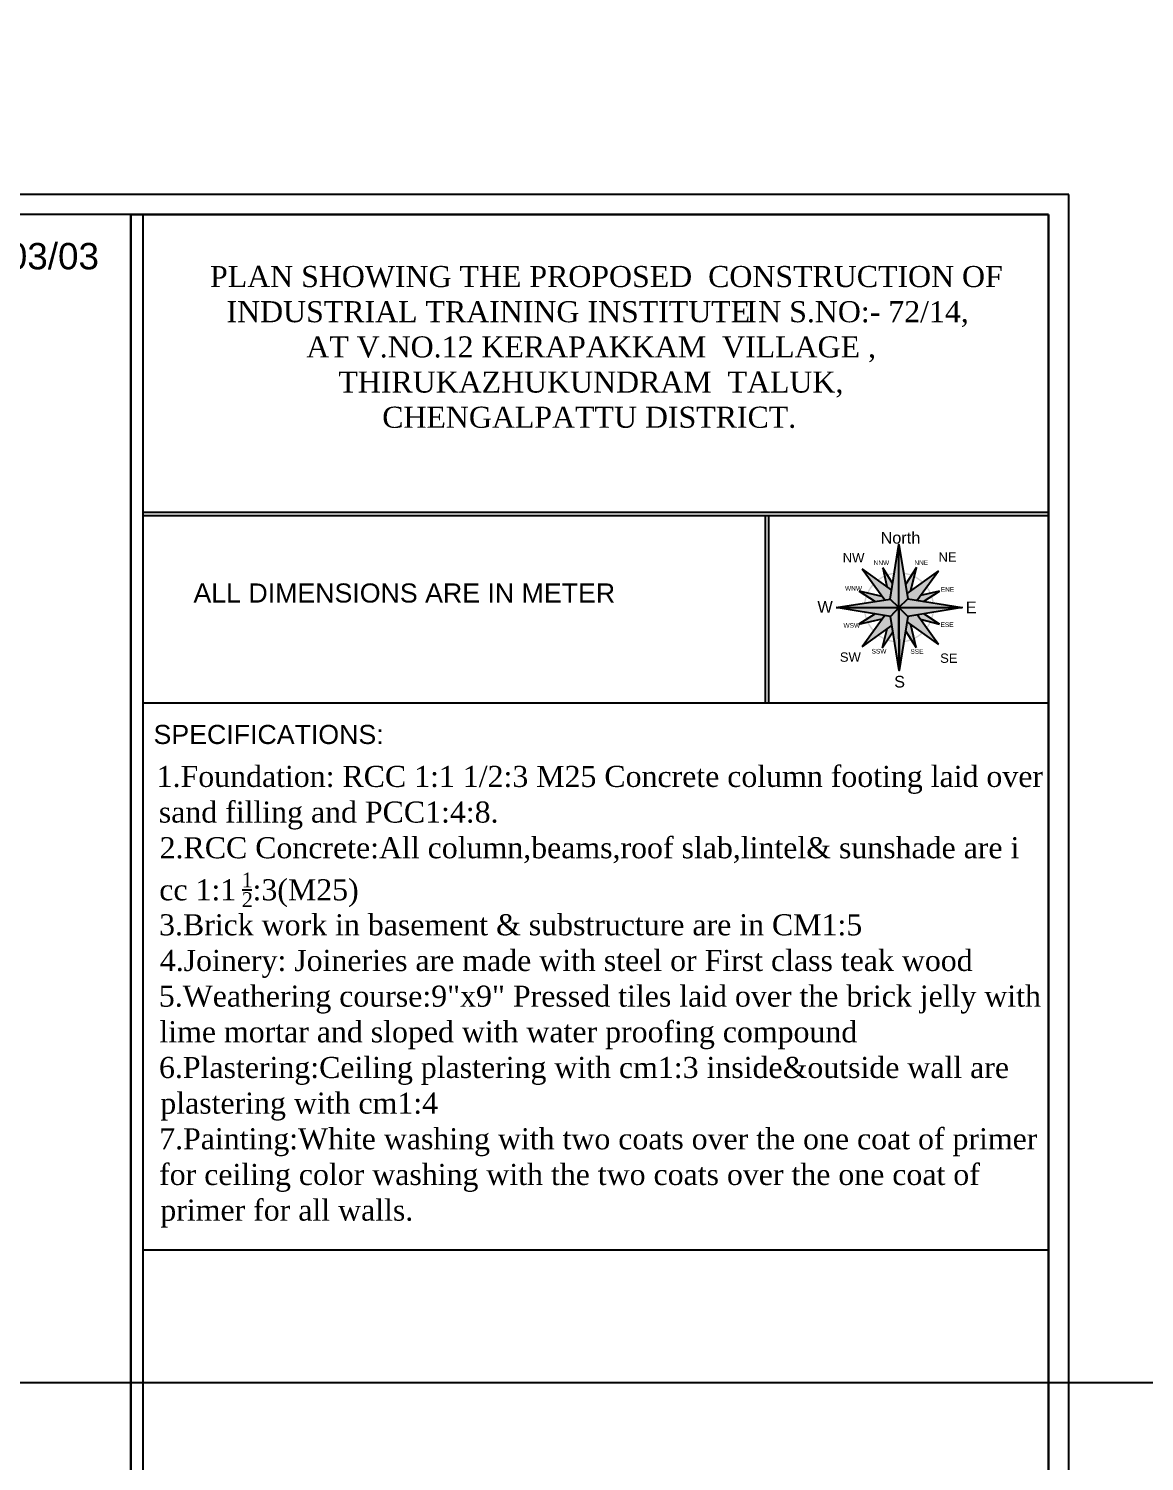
# Model space of a CAD drawing. Header units: metres. Extents: x 0 to 2048, y 111 to 219.
# Drawn here: x 1857.32 to 1879.58, y 179.44 to 208.03 of the extents above; entities that cross this region are included whole.
import ezdxf
from ezdxf.enums import TextEntityAlignment as Align

# ---------------------------------------------------------------- set-up
doc = ezdxf.new("R2010")
doc.units = ezdxf.units.M
doc.header["$LTSCALE"] = 0.5
doc.header["$MEASUREMENT"] = 0
doc.header["$PDMODE"] = 3
doc.layers.add('layout bou', color=1, linetype='Continuous', lineweight=60)
doc.layers.add('layout bou @ 1', color=1, linetype='Continuous', lineweight=60)
doc.styles.add('AR', font='arial.ttf')
doc.styles.add('arial', font='arial.ttf')
doc.styles.add('Isa-', font='times.ttf')
doc.styles.add('PKA_Sub Heading', font='times.ttf')
doc.styles.get("Standard").update_dxf_attribs({"font": ''})
doc.styles.get('Standard').set_extended_font_data('Arial Black')
doc.dimstyles.new('Building Arrow', dxfattribs={"dimscale": 0, "dimtxt": 1, "dimasz": 1, "dimexe": 0.18, "dimexo": 0.0625, "dimgap": 0.09, "dimtad": 0, "dimdec": 1, "dimzin": 0, "dimdsep": 46, "dimtxsty": 'Standard', "dimcen": 0.09, "dimse1": 1, "dimse2": 1, "dimclrt": 7, "dimadec": 1, "dimazin": 0, "dimtfac": 1, "dimtdec": 1, "dimtofl": 0, "dimtmove": 0, "dimatfit": 3, "dimfxl": 0, "dimtolj": 1, "dimtzin": 0, "dimarcsym": 0})
doc.dimstyles.new('STANDARD$0', dxfattribs={"dimtxt": 0.5, "dimasz": 0.1, "dimexe": 2, "dimexo": 2, "dimgap": 0, "dimtad": 0, "dimzin": 0, "dimdsep": 46, "dimtxsty": 'Standard', "dimblk": 'OBLIQUE', "dimcen": -0.0625, "dimse1": 1, "dimse2": 1, "dimclrd": 3, "dimclre": 9, "dimadec": 0, "dimazin": 0, "dimtfac": 1, "dimtix": 1, "dimtofl": 0, "dimtmove": 2, "dimatfit": 3, "dimldrblk": 'OBLIQUE', "dimfxl": 0, "dimtolj": 1, "dimtzin": 0, "dimarcsym": 0})

# ---------------------------------------------------------------- blocks, each defined once
blk = doc.blocks.new('*D9')
at = {"layer": 'Defpoints', "color": 0, "lineweight": -3}
for p in [(1764.126, 208.032), (1764.126, 208.032), (1929.977, 145.704)]:
    blk.add_point(p, dxfattribs=at)
at = {"layer": 'layout bou', "color": 0, "lineweight": -2}
for p, q in [((1765.062, 207.68), (1845.087, 177.606)), ((1929.04, 146.056), (1849.016, 176.13))]:
    blk.add_line(p, q, dxfattribs=at)
at = {"layer": 'layout bou', "color": 0, "lineweight": -3}
for points in [[(1765.12, 207.836), (1765.003, 207.524), (1764.126, 208.032)], [(1929.099, 146.212), (1928.982, 145.9), (1929.977, 145.704)]]:
    blk.add_solid(points, dxfattribs=at)
at = {"layer": 'layout bou', "color": 7, "lineweight": 15, "insert": (1847.051, 176.868), "char_height": 1, "attachment_point": 5, "rotation": 339.4036}
blk.add_mtext('\\A1;177.2', dxfattribs=at)
blk = doc.blocks.new('_Oblique')
at = {"color": 0, "linetype": 'ByBlock', "lineweight": -2}
blk.add_line((-0.5, -0.5), (0.5, 0.5), dxfattribs=at)
blk = doc.blocks.new('*D111')
at = {"color": 3, "lineweight": -2, "ltscale": 2}
for p, q in [((0, 181.008), (995.278, 181.008)), ((1992.899, 181.008), (997.621, 181.008))]:
    blk.add_line(p, q, dxfattribs=at)
at = {"layer": 'Defpoints', "color": 0, "lineweight": -3, "ltscale": 2}
for p in [(0, 181.008), (1992.899, 181.008), (1992.899, 181.008)]:
    blk.add_point(p, dxfattribs=at)
at = {"color": 3, "lineweight": -2, "ltscale": 2, "xscale": 0.15, "yscale": 0.15, "zscale": 0.15, "rotation": 180}
blk.add_blockref('_Oblique', (0, 181.008), dxfattribs=at)
at = {"color": 3, "lineweight": -2, "ltscale": 2, "xscale": 0.15, "yscale": 0.15, "zscale": 0.15}
blk.add_blockref('_Oblique', (1992.899, 181.008), dxfattribs=at)
at = {"color": 0, "lineweight": -3, "ltscale": 2, "insert": (996.449, 181.008), "char_height": 0.5, "attachment_point": 5, "style": 'Isa-'}
blk.add_mtext('\\A1;3985.80', dxfattribs=at)

msp = doc.modelspace()

# ---------------------------------------------------------------- hatches: boundary and pattern name
at = {"lineweight": -3}
h = msp.add_hatch(color=5, dxfattribs=at)
h.paths.add_polyline_path([(1874.68249, 197.18347, 0.03167206), (1874.59384, 197.17778), (1874.51013, 196.64883), (1874.68303, 196.48164)])
h.paths.add_polyline_path([(1874.68206, 197.7352), (1874.59384, 197.17778, -0.03167206), (1874.68249, 197.18347)])
for color, points in [(5, [(1874.68206, 197.7352), (1874.68303, 196.48164), (1874.85751, 196.65203)]), (1, [(1874.55831, 196.95325), (1874.35796, 197.2726), (1874.44132, 196.90022), (1874.53874, 196.8296)]), (1, [(1875.03403, 197.2793), (1874.81136, 196.93698), (1874.83953, 196.76305), (1874.91685, 196.81812)]), (104, [(1873.95179, 197.25506), (1874.40025, 196.63178), (1874.51013, 196.64883), (1874.53874, 196.8296)]), (104, [(1875.47412, 197.21501), (1874.83953, 196.76305), (1874.85751, 196.65203), (1875.03963, 196.62292)]), (1, [(1874.3493, 196.70259), (1873.88951, 196.80754), (1874.2083, 196.60198), (1874.40025, 196.63178)]), (1, [(1875.4937, 196.8039), (1875.11123, 196.7205), (1875.03963, 196.62292), (1875.16944, 196.60217)]), (5, [(1874.51013, 196.64883), (1873.42871, 196.48097), (1874.68303, 196.48164)]), (5, [(1874.68303, 196.48164), (1874.51349, 196.30283), (1874.6855, 195.22089)]), (5, [(1875.94066, 196.47889), (1874.68303, 196.48164), (1874.85775, 196.30459)]), (1, [(1874.3501, 196.25308), (1874.39998, 196.32146), (1874.20967, 196.35272), (1873.87949, 196.15133)]), (104, [(1874.51349, 196.30283), (1874.39998, 196.32146), (1873.946, 195.69915), (1874.54238, 196.12109)]), (1, [(1874.56182, 195.9988), (1874.54238, 196.12109), (1874.44099, 196.04936), (1874.34756, 195.67649)]), (1, [(1874.92009, 196.13803), (1874.8404, 196.19545), (1874.81197, 196.01661), (1875.02278, 195.68329)]), (104, [(1875.04555, 196.33482), (1874.85775, 196.30459), (1874.8404, 196.19545), (1875.47146, 195.74073)]), (1, [(1875.17683, 196.35595), (1875.04555, 196.33482), (1875.10953, 196.24558), (1875.49224, 196.14783)])]:
    msp.add_hatch(color=color, dxfattribs=at).paths.add_polyline_path(points)
h = msp.add_hatch(color=118, dxfattribs=at)
edge = h.paths.add_edge_path(flags=17)
edge.add_arc((1874.68303, 196.48164), 0.67484, 0, 360)
edge = h.paths.add_edge_path()
edge.add_arc((1874.68303, 196.48164), 0.70183, 0, 360)
h = msp.add_hatch(color=5, dxfattribs=at)
h.paths.add_polyline_path([(1874.68303, 196.48164), (1873.9812, 196.48126, 0.03288911), (1873.98731, 196.38923), (1874.51349, 196.30283)])
h.paths.add_polyline_path([(1873.9812, 196.48126), (1873.42871, 196.48097), (1873.98731, 196.38923, -0.03288911)])
h = msp.add_hatch(color=5, dxfattribs=at)
h.paths.add_polyline_path([(1875.37945, 196.5686), (1874.85751, 196.65203), (1874.68303, 196.48164), (1875.38486, 196.48011, 0.000546), (1875.38486, 196.48164, 0.03106594)])
h.paths.add_polyline_path([(1875.37945, 196.5686, -0.03161248), (1875.38486, 196.48011), (1875.94066, 196.47889)])
h = msp.add_hatch(color=5, dxfattribs=at)
h.paths.add_polyline_path([(1874.85775, 196.30459), (1874.68303, 196.48164), (1874.6844, 195.77981, 0.03248718), (1874.7753, 195.7859)])
h.paths.add_polyline_path([(1874.7753, 195.7859, -0.03248718), (1874.6844, 195.77981), (1874.6855, 195.22089)])

# ---------------------------------------------------------------- linework, layer by layer
at = {"color": 7, "lineweight": -3}
for p, q in [((1857.42798, 204.72498), (1817.86237, 204.72498)), ((1858.54934, 204.72498), (1857.42798, 204.72498)), ((1878.07004, 204.72498), (1858.54934, 204.72498)), ((1878.07004, 138.48062), (1878.07004, 204.72498)), ((1857.42798, 204.3213), (1818.26605, 204.3213)), ((1858.54934, 204.3213), (1857.42798, 204.3213)), ((1877.66636, 204.3213), (1858.54934, 204.3213)), ((1859.35713, 204.3213), (1859.35713, 138.8843)), ((1859.35713, 138.8843), (1859.35713, 204.3213)), ((1859.35713, 204.3213), (1877.66636, 204.3213)), ((1859.599, 204.3213), (1859.599, 138.8843)), ((1877.66636, 204.3213), (1877.66636, 138.8843)), ((1877.66636, 138.8843), (1877.66636, 204.3213)), ((1859.599, 198.38451), (1877.66636, 198.38451)), ((1859.599, 198.3154), (1877.66636, 198.3154)), ((1872.01238, 198.3154), (1872.01238, 194.57813)), ((1872.08149, 198.3154), (1872.08149, 194.57813)), ((1859.599, 194.57813), (1877.66636, 194.57813)), ((1859.599, 183.6664), (1877.66636, 183.6664))]:
    msp.add_line(p, q, dxfattribs=at)
at = {"color": 9, "lineweight": -3}
for p, q in [((1874.55831, 196.95325), (1874.35796, 197.2726)), ((1874.35796, 197.2726), (1874.44132, 196.90022)), ((1875.03403, 197.2793), (1874.81136, 196.93698)), ((1874.91685, 196.81812), (1875.03403, 197.2793)), ((1874.53874, 196.8296), (1873.95179, 197.25506)), ((1873.95179, 197.25506), (1874.40025, 196.63178)), ((1875.47412, 197.21501), (1874.83953, 196.76305)), ((1875.03963, 196.62292), (1875.47412, 197.21501)), ((1874.3493, 196.70259), (1873.88951, 196.80754)), ((1873.88951, 196.80754), (1874.2083, 196.60198)), ((1875.4937, 196.8039), (1875.11123, 196.7205)), ((1875.16944, 196.60217), (1875.4937, 196.8039)), ((1874.20967, 196.35272), (1873.87949, 196.15133)), ((1873.87949, 196.15133), (1874.3501, 196.25308)), ((1874.39998, 196.32146), (1873.946, 195.69915)), ((1873.946, 195.69915), (1874.54238, 196.12109)), ((1874.8404, 196.19545), (1875.47146, 195.74073)), ((1875.02278, 195.68329), (1874.92009, 196.13803)), ((1875.47146, 195.74073), (1875.04555, 196.33482)), ((1875.10953, 196.24558), (1875.49224, 196.14783)), ((1875.49224, 196.14783), (1875.17683, 196.35595)), ((1874.44099, 196.04936), (1874.34756, 195.67649)), ((1874.34756, 195.67649), (1874.56182, 195.9988)), ((1874.81197, 196.01661), (1875.02278, 195.68329))]:
    msp.add_line(p, q, dxfattribs=at)
at = {"color": 0, "lineweight": -3}
msp.add_line((1861.58162, 190.84833), (1861.77162, 190.84833), dxfattribs=at)
at = {"color": 9, "lineweight": -3}
for points in [[(1873.42871, 196.48097), (1874.51013, 196.64883), (1874.68206, 197.7352), (1874.85751, 196.65203), (1875.94066, 196.47889), (1874.85775, 196.30459), (1874.6855, 195.22089), (1874.51349, 196.30283), (1873.42871, 196.48097)], [(1874.68303, 196.48164), (1874.68206, 197.7352)], [(1873.42871, 196.48097), (1874.68303, 196.48164), (1874.51013, 196.64883)], [(1874.6855, 195.22089), (1874.68303, 196.48164), (1874.51349, 196.30283)], [(1874.68303, 196.48164), (1874.85751, 196.65203)], [(1874.68303, 196.48164), (1875.94066, 196.47889)], [(1874.68303, 196.48164), (1874.85775, 196.30459)], [(1874.68303, 196.48164), (1874.6855, 195.22089)]]:
    msp.add_lwpolyline(points, dxfattribs=at)

# ---------------------------------------------------------------- texts
at = {"color": 7, "linetype": 'Continuous', "lineweight": -3, "style": 'AR'}
msp.add_text('SHEET NO - 03/03', height=0.5258062, dxfattribs=at).set_placement((1852.47781, 203.2289))
at = {"color": 0, "lineweight": -3, "style": 'PKA_Sub Heading'}
for s, height, p in [('PLAN SHOWING THE PROPOSED  CONSTRUCTION OF', 0.420645, (1860.93864, 202.87509)), ('INDUSTRIAL TRAINING INSTITUTE ', 0.420645, (1861.2674, 202.17356)), ('I', 0.42064, (1871.63492, 202.17356)), ('N S.NO:- 72/14,', 0.420645, (1871.8752, 202.17356)), ('AT V.NO.12 KERAPAKKAM  VILLAGE ,', 0.420645, (1862.85888, 201.4712)), ('THIRUKAZHUKUNDRAM  TALUK,', 0.420645, (1863.49851, 200.76921)), ('CHENGALPATTU DISTRICT.', 0.420645, (1864.37338, 200.06753)), ('1.Foundation: RCC 1:1 1/2:3 M25 Concrete column footing laid over', 0.420645, (1859.87447, 192.90034)), ('sand filling and PCC1:4:8.', 0.420645, (1859.91693, 192.18865)), ('2.RCC Concrete:All column,beams,roof slab,lintel& sunshade are i', 0.420645, (1859.93391, 191.47696)), ('cc 1:1 ', 0.420645, (1859.92603, 190.63801)), ('1', 0.29445, (1861.56898, 190.89741)), (':3(M25)', 0.420645, (1861.78712, 190.63801)), ('2', 0.29445, (1861.57227, 190.50544)), ('3.Brick work in basement & substructure are in CM1:5', 0.4206445, (1859.92209, 189.93928)), ('4.Joinery: Joineries are made with steel or First class teak wood', 0.4206445, (1859.93755, 189.22759)), ('5.Weathering course:9"x9" Pressed tiles laid over the brick jelly with', 0.4206445, (1859.91754, 188.51575)), ('lime mortar and sloped with water proofing compound', 0.4206445, (1859.92876, 187.80391)), ('6.Plastering:Ceiling plastering with cm1:3 inside&outside wall are', 0.4206445, (1859.92057, 187.09222)), ('plastering with cm1:4', 0.4206445, (1859.94726, 186.38053)), ('7.Painting:White washing with two coats over the one coat of primer', 0.4206445, (1859.92421, 185.66884)), ('for ceiling color washing with the two coats over the one coat of', 0.4206445, (1859.9233, 184.95715)), ('primer for all walls.', 0.4206445, (1859.94726, 184.24546))]:
    msp.add_text(s, height=height, dxfattribs=at).set_placement(p)
at = {"color": 1, "lineweight": -3, "style": 'arial'}
for s, p in [('North', (1874.31464, 197.75652)), ('W', (1873.0554, 196.37758)), ('E', (1876.01451, 196.36793)), ('S', (1874.58593, 194.88434))]:
    msp.add_text(s, height=0.2326, dxfattribs=at).set_placement(p)
at = {"color": 5, "lineweight": -3, "style": 'arial'}
for s, p in [('NW', (1873.56024, 197.3796)), ('NE', (1875.47141, 197.39419)), ('SW', (1873.50289, 195.39832)), ('SE', (1875.50402, 195.37671))]:
    msp.add_text(s, height=0.18608, dxfattribs=at).set_placement(p)
at = {"color": 6, "lineweight": -3, "style": 'arial'}
for s, p in [('NNW', (1874.17721, 197.32732)), ('NNE', (1874.98959, 197.33026)), ('WNW', (1873.60644, 196.81619)), ('ENE', (1875.51678, 196.79547)), ('WSW', (1873.5757, 196.0767)), ('ESE', (1875.51282, 196.09215)), ('SSW', (1874.13626, 195.56196)), ('SSE', (1874.91142, 195.55513))]:
    msp.add_text(s, height=0.09304, dxfattribs=at).set_placement(p)
at = {"color": 7, "lineweight": -3, "style": 'AR'}
for s, p in [('ALL DIMENSIONS ARE IN METER', (1864.8142, 196.77057)), ('SPECIFICATIONS:', (1862.10692, 193.94791))]:
    msp.add_text(s, height=0.3816303, dxfattribs=at).set_placement(p, align=Align.MIDDLE)

# ---------------------------------------------------------------- dimensions: what is measured, and where the dimension line sits
at = {"color": 7, "lineweight": -3, "ltscale": 2}
dim = msp.add_aligned_dim(p1=(0, 181.00831), p2=(1992.89889, 181.00832), distance=0, dimstyle='STANDARD$0', override={"dimasz": 0.15, "dimlfac": 2, "dimtxsty": 'Isa-', "dimfxlon": 1}, dxfattribs=at)
dim.commit()
dim.dimension.update_dxf_attribs({"geometry": '*D111', "text_midpoint": (996.44944, 181.00832)})
at = {"layer": 'layout bou @ 1', "color": 8, "lineweight": 15}
dim = msp.add_aligned_dim(p1=(1929.97654, 145.70445), p2=(1764.12569, 208.03165), distance=0, dimstyle='Building Arrow', override={"dimscale": 1, "dimtix": 0, "dimtofl": 0, "dimtmove": 0, "dimatfit": 3}, dxfattribs=at)
dim.commit()
dim.dimension.update_dxf_attribs({"geometry": '*D9', "text_midpoint": (1847.05112, 176.86805)})

doc.saveas('drawing.dxf')
